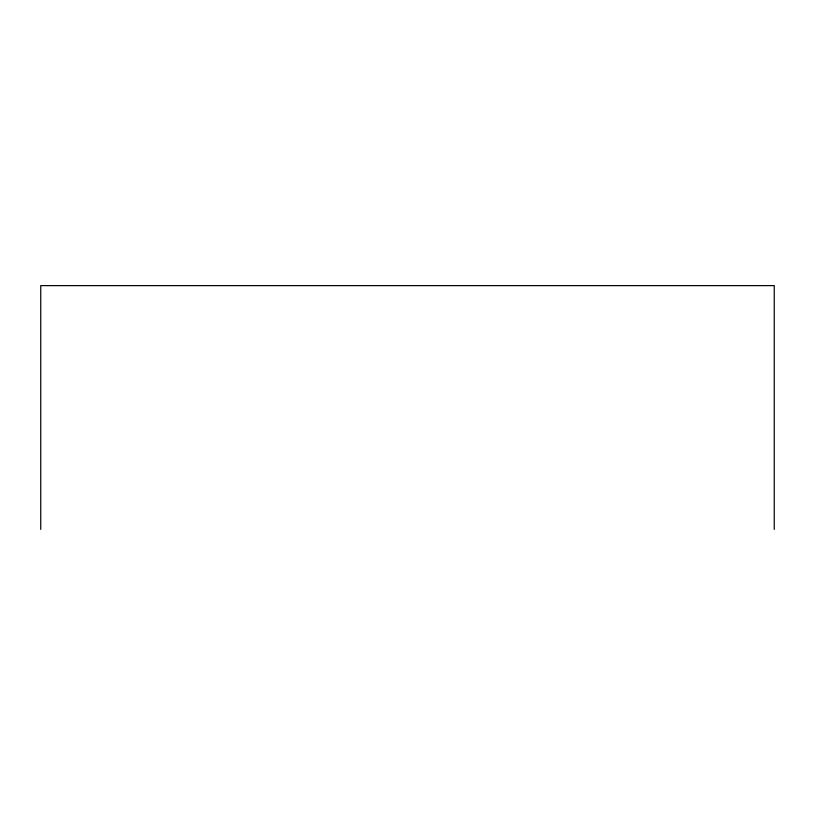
<?xml version="1.0" encoding="UTF-8"?>
<svg xmlns="http://www.w3.org/2000/svg" width="815" height="815" viewBox="0 0 815 815"><rect width="100%" height="100%" fill="white"/><g stroke="black" fill="none" stroke-linecap="round" stroke-linejoin="round"><path stroke-width="1.22" d="M774.25 529.383L774.25 285.617L40.75 285.617L40.75 529.383"/></g></svg>
